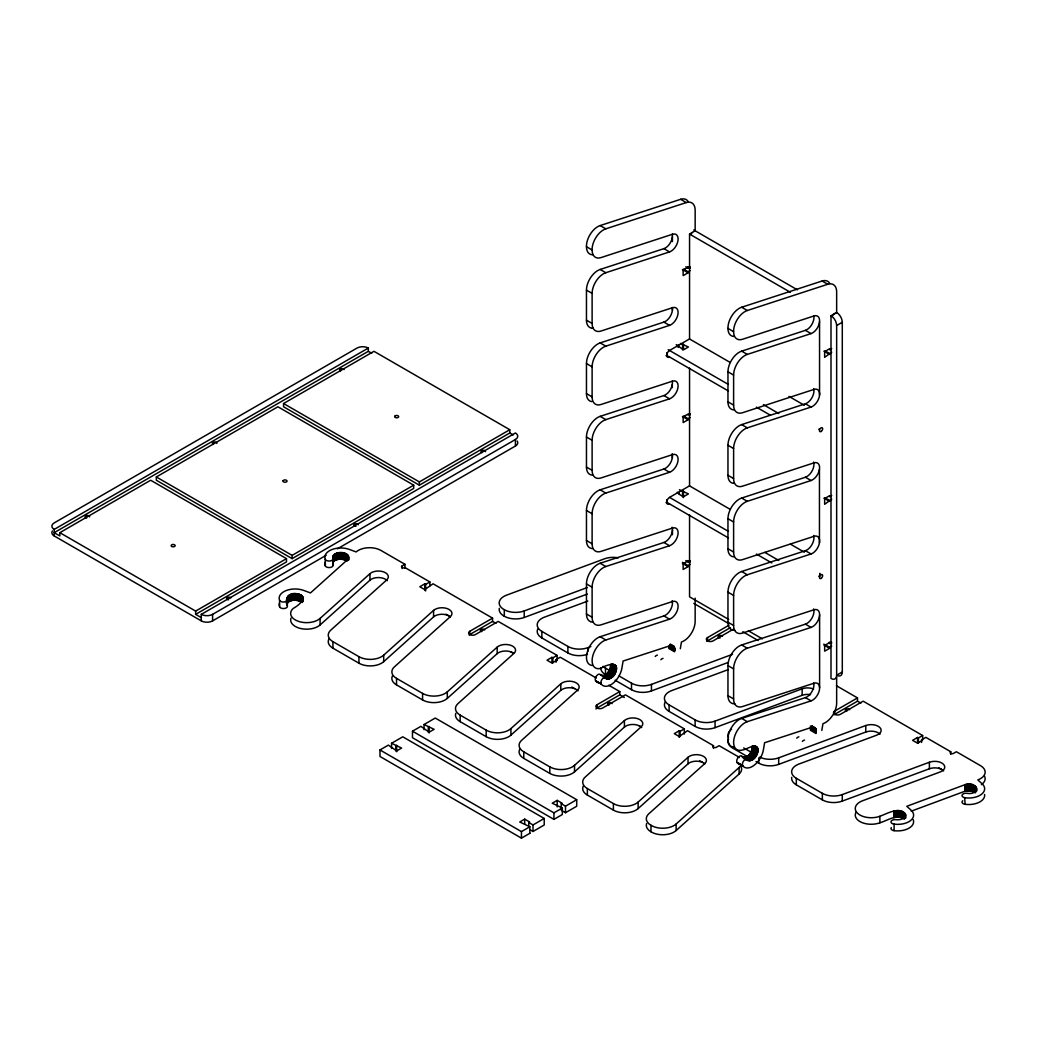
<?xml version="1.0" encoding="UTF-8"?>
<svg xmlns="http://www.w3.org/2000/svg" width="1037" height="1037" viewBox="0 0 1037 1037"><rect width="100%" height="100%" fill="white"/><g stroke="black" fill="none" stroke-linecap="round" stroke-linejoin="round"><path stroke-width="1.5" d="M450.421 616.95A9.994 5.768 0 0 0 448.762 615.797L448.088 615.472A9.994 5.768 0 0 0 433.57 616.911L383.69 661.671A15.983 9.229 0 0 1 358.945 663.2L332.929 648.177L332.929 641.657A15.983 9.229 0 0 1 330.777 630.146L386.775 579.89A9.994 5.768 0 0 0 383.768 571.931A9.994 5.768 0 0 0 369.963 573.655L320.083 618.415A15.983 9.229 0 0 1 297.995 621.189A15.983 9.229 0 0 1 293.199 608.434C302.013 603.586 308.598 594.823 295.662 593.592C288.649 592.49 284.177 599.477 287.405 606.023A3.979 2.294 0 0 1 285.758 608.123L284.838 608.408A3.979 2.294 0 0 1 279.705 607.047L279.549 600.229A15.983 9.229 0 0 1 281.338 593.527L282.466 592.568A15.983 9.229 0 0 1 304.061 590.546L310.478 592.931L347.784 559.449C352.243 550.971 331.464 549.766 333.071 558.515A3.979 2.294 0 0 1 330.012 560.978A3.979 2.294 0 0 1 325.385 559.539L325.255 559.241A15.983 9.229 0 0 1 331.762 549.597A15.983 9.229 0 0 1 349.728 549.558L356.145 551.943A15.983 9.229 0 0 1 380.89 550.414L404.974 564.322L404.974 568.237M287.34 605.738L287.197 597.597M287.132 604.701L287.392 597.027M287.392 603.547L287.716 596.469M287.703 603.003L288.143 595.951M288.143 602.471L288.688 595.458M288.675 601.991L289.323 595.018M289.323 601.551L290.062 601.149L290.062 594.629M290.062 601.149L290.866 600.812L290.878 594.292M290.866 600.812L291.747 600.54L291.76 594.007M291.747 600.54L292.693 600.319L292.693 593.799M292.693 600.319L293.665 600.177L293.665 593.657M293.665 600.177L294.651 600.112L294.664 593.592M301.611 595.497L301.611 602.017L295.662 600.112L295.662 593.592M296.66 600.19L296.66 593.67M297.632 600.332L297.632 593.812M298.552 600.553L298.565 594.032M299.434 600.838L299.434 594.305M300.25 601.175L300.25 594.655M300.976 601.577L300.976 595.044M302.143 602.51L302.143 595.99M302.571 600.423L302.571 596.508M302.869 600.98L302.882 597.066M303.063 601.551L303.063 597.636M290.956 618.169A15.983 9.229 0 0 0 300.665 628.513A15.983 9.229 0 0 0 320.083 624.948L320.083 618.415M332.877 556.61L333.071 565.048A3.979 2.294 0 0 1 329.999 567.511A3.979 2.294 0 0 1 325.372 566.072L325.255 559.241M332.955 564.763L333.058 556.039M333.007 564.75L333.383 555.495M333.37 562.015L333.81 554.964M333.81 561.497L334.355 554.484M334.342 561.004L334.99 554.03M334.99 560.563L335.729 560.161L335.729 553.641M335.729 560.161L336.532 559.824L336.545 553.304M336.532 559.824L337.414 559.552L337.427 553.019M337.414 559.552L338.36 559.345L338.36 552.812M338.36 559.345L339.332 559.202L339.332 552.669M339.332 559.202L340.317 559.124L340.33 552.604M346.643 554.069L346.643 560.589L341.329 559.137L341.329 552.604M342.327 559.202L342.327 552.682M343.299 559.358L343.299 552.825M344.219 559.565L344.232 553.045M345.101 559.85L345.101 553.33M345.917 560.187L345.917 553.667M347.278 561.043L347.278 554.51M347.81 560.226L347.81 555.002M348.238 559.449L348.238 555.534M348.536 559.993L348.549 556.078M348.782 559.837L348.782 557.232M358.945 663.2L358.945 656.68L332.929 641.657M59.835 532.681L195.63 611.091L195.63 614.345L286.484 561.898L286.484 558.632L150.676 480.235L59.835 532.681L59.835 535.948L54.183 532.681L368.316 351.31L368.316 348.056A7.998 4.602 0.1 0 0 357.026 348.056L54.196 522.907A7.998 4.615 0 0 0 54.196 529.427L54.196 535.948L201.295 620.878A7.998 4.615 0 0 0 212.598 620.878L326.149 555.313M320.083 624.948L369.963 580.189L369.963 573.655M391.558 748.507L391.558 743.283L401.617 748.066L396.678 750.918L388.369 745.11L379.983 749.958L379.983 756.479L521.442 838.142L529.972 833.217M383.69 661.671L383.69 655.151L433.583 610.378A9.994 5.768 0 0 1 447.388 608.654A9.994 5.768 0 0 1 450.382 616.626L394.397 666.869A15.983 9.229 0 0 0 396.536 678.379L396.536 684.9L422.565 699.923A15.983 9.229 0 0 0 447.31 698.394L497.19 653.634A9.994 5.768 0 0 1 513.535 653.271L510.995 651.91M402.149 568.561L402.149 565.943L404.974 564.322M424.042 729.737L424.042 724.526L434.114 729.309L429.175 732.161L420.866 726.354L412.48 731.202L412.48 737.722L553.927 819.373L562.313 814.538L562.313 808.017L552.254 803.221L557.193 800.37L562.145 803.221L561.263 803.74L561.263 808.951M422.565 699.923L422.565 693.403L396.536 678.379M424.755 590.416L424.755 583.896L425.637 584.401L429.875 581.951L404.974 567.576A1.996 1.154 0 0 1 402.149 567.576A1.996 1.154 0 0 1 402.149 565.943M425.637 590.921L425.637 584.401M429.875 585.866L429.875 581.951M433.57 616.911L433.583 610.378M447.31 698.394L447.31 691.873L497.19 647.114A9.994 5.768 0 0 1 510.995 645.377A9.994 5.768 0 0 1 513.989 653.349L458.004 703.592A15.983 9.229 0 0 0 460.156 715.102L460.143 721.635L486.172 736.659A15.983 9.229 0 0 0 510.917 735.129L560.797 690.357A9.994 5.768 0 0 1 578.076 690.836M557.076 660.621L557.076 655.397L498.214 621.409L475.439 634.553A3.992 2.307 0 0 1 469.787 634.553L469.787 631.287L492.562 618.143L492.562 621.409L469.787 634.553A3.992 2.307 0 0 0 469.152 635.033M486.172 736.659L486.172 730.126L460.156 715.102M497.19 653.634L497.19 647.114M587.305 594.058L524.229 617.469A15.983 9.229 0 0 1 504.293 616.224L504.293 609.704A15.983 9.229 0 0 1 506.523 595.173L604.454 558.826A15.983 9.229 0 0 1 618.324 557.867M509.776 432.986L509.776 429.72L373.968 351.31L283.555 403.523L283.555 406.776L419.363 485.186L509.776 432.986L513.159 434.944M510.917 735.129L510.917 728.596L560.797 683.837A9.994 5.768 0 0 1 574.602 682.1A9.994 5.768 0 0 1 577.609 690.072L521.624 740.314A15.983 9.229 0 0 0 523.763 751.825L523.763 758.358L549.779 773.382A15.983 9.229 0 0 0 574.524 771.852L624.417 727.093A9.994 5.768 0 0 1 638.922 725.654L640.762 726.717A9.994 5.768 0 0 1 641.696 727.572M521.442 838.142L521.442 831.609L379.983 749.958M524.696 824.35L524.709 819.139L529.648 821.991L528.766 822.497L528.766 826.411M529.829 833.294L529.829 826.774L519.757 821.978L524.709 819.139M533.005 831.467L533.005 824.946L544.218 818.465L544.218 824.998L533.005 831.467L529.829 829.626M549.779 773.382L549.791 766.849L523.763 751.825M551.956 662.552L551.956 657.328L552.838 657.847L557.076 655.397M552.838 663.058L552.838 657.847M553.927 819.373L553.927 812.852L412.48 731.202M556.026 662.293L556.026 659.675L560.265 657.238L596.249 678.017M557.193 806.903L557.193 800.37M560.797 690.357L560.797 683.837M565.502 812.71L565.502 806.177L576.715 799.708L576.715 806.242L565.502 812.71L561.263 810.26M574.524 771.852L574.537 765.332L624.417 720.559A9.994 5.768 0 0 1 638.222 718.835A9.994 5.768 0 0 1 641.216 726.794L585.231 777.05A15.983 9.229 0 0 0 587.37 788.561L587.37 795.081L613.398 810.104A15.983 9.229 0 0 0 638.144 808.575L688.024 763.815A9.994 5.768 0 0 1 704.875 763.854M684.342 734.092L684.342 728.868L625.441 694.868L602.666 707.999A3.992 2.307 0 0 1 597.014 707.999L597.014 704.745L619.789 691.601L619.789 694.868L597.014 707.999A3.992 2.307 0 0 0 595.977 709.036M613.398 810.104L613.398 803.584L587.37 788.561M624.417 727.093L624.417 720.559M638.144 808.575L638.144 802.055L688.024 757.282A9.994 5.768 0 0 1 701.829 755.558A9.994 5.768 0 0 1 704.836 763.53L648.838 813.773A15.983 9.229 0 0 0 650.679 825.102L650.99 825.283A15.983 9.229 0 0 0 676.15 824L739.109 767.497A15.983 9.229 0 0 0 741.066 764.969M669.552 503.917A3.992 2.307 -60 0 1 666.726 502.284L666.778 499.704M669.552 357.013A3.992 2.307 -60 0 1 666.726 355.38L666.778 352.8M672.404 241.556L672.404 236.799M672.456 534.755L672.456 529.907A9.994 5.768 -60 0 0 672.132 527.263M646.595 823.534A15.983 9.229 0 0 0 650.99 831.804L651.703 832.218A15.983 9.229 0 0 0 676.15 830.52L676.15 824M679.222 737.333L679.222 730.813L680.103 731.318L684.342 728.868M680.103 736.529L680.103 731.318M688.024 763.815L688.024 757.282M689.553 514.909L689.553 596.832L728.752 619.465M713.456 748.286L713.456 745.681L687.518 730.709L679.222 736.516L674.283 733.665L679.222 730.813M676.15 830.52L739.109 774.03L739.109 767.497M819.606 687.57L819.606 614.863A9.994 5.768 -60 0 0 814.058 609.743L742.518 633.088A15.983 9.229 -60 0 1 733.613 625.48L727.961 622.213L727.961 592.166A15.983 9.229 -60 0 1 741.662 571.504L805.399 550.699A9.994 5.768 -60 0 0 813.63 535.494M819.45 542.882L819.45 469.424A9.994 5.768 -60 0 0 814.058 462.839L742.518 486.184A15.983 9.229 -60 0 1 733.613 478.575L733.613 448.528A15.983 9.229 -60 0 1 747.314 427.853L811.051 407.061A9.994 5.768 -60 0 0 819.554 395.214L819.554 321.755M819.787 575.989L819.787 573.383M823.935 644.029L823.935 645.04L829.587 648.306L824.648 651.171L824.648 645.455L829.587 642.603L829.587 643.627L831.713 642.396M829.587 648.306L829.587 647.295L831.713 646.064M831.713 495.517L829.587 496.736L829.587 495.725L824.648 498.577L824.648 504.28L831.713 499.186M831.713 348.562L829.587 349.793L829.587 348.769L824.648 351.634L824.648 357.337L831.713 352.243M201.295 620.878L201.295 614.358L515.428 432.986A7.998 4.615 0 0 1 515.428 439.507L515.428 446.027L337.375 548.832M650.99 831.804L650.99 825.283M592.762 254.778A15.983 9.229 -60 0 1 586.462 246.715L586.462 245.886A15.983 9.229 -60 0 1 600.164 225.56L680.609 199.311A15.983 9.229 -60 0 1 688.374 201.878M819.554 393.088A9.994 5.768 -60 0 0 814.058 389.393L742.518 412.726A15.983 9.229 -60 0 1 733.613 405.117L733.613 375.07A15.983 9.229 -60 0 1 747.314 354.408L811.051 333.603A9.994 5.768 -60 0 0 819.45 322.52A9.994 5.768 -60 0 0 814.058 315.935L742.518 339.28A15.983 9.229 -60 0 1 733.613 331.671L733.613 330.842A15.983 9.229 -60 0 1 747.314 310.517L827.759 284.268A15.983 9.229 -60 0 1 836.652 291.877L836.652 312.5L831 315.741L831 678.496A7.998 4.602 59.9 0 0 836.652 675.23L842.303 671.963L842.29 322.274A7.998 4.615 60 0 0 836.652 312.487L833.826 314.12A1.996 1.154 -60 0 0 832.607 315.663M730.152 362.432L689.553 338.995L689.553 234.09L695.153 230.81L695.153 210.187A15.983 9.229 -60 0 0 686.261 202.578L605.815 228.827A15.983 9.229 -60 0 0 592.114 249.969L592.114 250.319A15.983 9.229 -60 0 0 601.006 257.591L672.546 234.245A9.994 5.768 -60 0 1 677.952 240.83A9.994 5.768 -60 0 1 669.552 251.913L605.815 272.718A15.983 9.229 -60 0 0 592.114 293.38L592.114 323.427A15.983 9.229 -60 0 0 601.006 331.036L672.546 307.691A9.994 5.768 -60 0 1 677.952 314.276A9.994 5.768 -60 0 1 669.552 325.372L605.815 346.164A15.983 9.229 -60 0 0 592.114 366.826L592.114 396.886A15.983 9.229 -60 0 0 601.006 404.495L672.546 381.149A9.994 5.768 -60 0 1 677.952 387.734A9.994 5.768 -60 0 1 669.552 398.817L605.815 419.622A15.983 9.229 -60 0 0 592.114 440.284L592.114 470.331A15.983 9.229 -60 0 0 601.006 477.953L672.546 454.608A9.994 5.768 -60 0 1 677.952 461.193A9.994 5.768 -60 0 1 669.552 472.276L605.815 493.081A15.983 9.229 -60 0 0 592.114 513.743L592.114 543.79A15.983 9.229 -60 0 0 601.006 551.399L672.546 528.053A9.994 5.768 -60 0 1 677.952 534.638A9.994 5.768 -60 0 1 669.552 545.734L605.815 566.526A15.983 9.229 -60 0 0 592.114 587.188L592.114 617.235A15.983 9.229 -60 0 0 601.006 624.857L672.546 601.512A9.994 5.768 -60 0 1 677.952 608.097A9.994 5.768 -60 0 1 669.552 619.18L605.815 639.985A15.983 9.229 -60 0 0 592.373 657.73A15.983 9.229 -60 0 0 601.006 668.256C608.097 663.81 620.178 661.165 615.55 672.65C613.71 678.094 606.723 681.737 602.354 676.033M829.872 283.568A15.983 9.229 -60 0 0 822.108 281.001L741.662 307.25A15.983 9.229 -60 0 0 727.974 328.392L727.961 328.755A15.983 9.229 -60 0 0 733.716 336.455M607.41 678.872L600.397 674.711L603.651 675.618L607.138 673.454L609.899 669.383L610.78 664.186L616.432 667.439M669.189 646.738L669.202 645.908L674.854 649.175L674.53 651.78L668.878 648.514L669.189 646.738L674.841 650.005M742.725 757.075C748.481 758.462 752.758 750.931 752.292 745.875L757.93 749.129C758.553 757.995 748.533 765.915 741.714 756.167A3.979 2.294 -60 0 0 739.07 756.556L738.37 757.204A3.979 2.294 -60 0 0 736.97 762.325L742.829 765.837L737.177 762.571M810.688 728.441L810.48 726.12L816.132 729.387L816.041 733.47L810.39 730.204L810.688 728.441L816.339 731.694M591.699 401.604A15.983 9.229 -60 0 1 586.462 393.619L586.462 363.572A15.983 9.229 -60 0 1 600.164 342.91L663.9 322.105A9.994 5.768 -60 0 0 672.404 310.257L672.404 308.132A9.994 5.768 -60 0 0 672.287 307.496M672.456 529.881L672.404 530.62A9.994 5.768 -60 0 1 663.9 542.468L600.164 563.26A15.983 9.229 -60 0 0 586.462 583.935L586.462 613.982A15.983 9.229 -60 0 0 590.455 621.63M819.606 614.837L819.554 615.576A9.994 5.768 -60 0 1 811.051 627.424L747.314 648.216A15.983 9.229 -60 0 0 733.613 668.878L733.613 698.938A15.983 9.229 -60 0 0 742.518 706.547L814.058 683.202A9.994 5.768 -60 0 1 819.45 689.786A9.994 5.768 -60 0 1 811.051 700.869L747.314 721.674A15.983 9.229 -60 0 0 733.872 739.42A15.983 9.229 -60 0 0 742.518 749.945C746.407 749.971 756.09 741.857 757.93 749.129M680.298 648.76L681.452 642.007A15.983 9.229 -60 0 0 695.153 621.344L695.153 598.168M821.81 730.45L822.95 723.696A15.983 9.229 -60 0 0 836.652 703.034L836.652 676.772M913.247 819.71A15.983 9.229 0 0 1 907.388 828.991L905.729 829.639A15.983 9.229 0 0 1 894.101 830.676L894.101 824.13A15.983 9.229 0 0 0 905.729 823.119L907.388 822.471A15.983 9.229 0 0 0 910.901 810.001L906.779 806.293L964.799 784.763C977.476 780.109 981.287 795.755 966.406 793.253A3.979 2.294 0 0 0 962.142 795.016A3.979 2.294 0 0 0 964.63 797.686L965.136 804.31A15.983 9.229 0 0 0 984.593 794.485M894.101 830.676L893.583 830.585A3.979 2.294 0 0 1 891.25 827.617M965.149 797.764L965.136 797.79A15.983 9.229 0 0 0 981.858 794.005A15.983 9.229 0 0 0 981.935 783.635L977.813 779.928A15.983 9.229 0 0 0 980.471 765.643L956.386 751.734L953.56 753.368A1.996 1.154 0 0 1 950.735 753.368A1.996 1.154 0 0 1 950.735 751.734L925.834 737.359L921.595 739.809L921.595 742.414M965.136 804.31L964.63 804.219A3.979 2.294 0 0 1 962.777 800.733M600.397 674.711L600.216 674.478A3.979 2.294 -60 0 0 597.571 674.854L596.871 675.515A3.979 2.294 -60 0 0 595.471 680.622L601.123 683.889A3.979 2.294 -60 0 1 602.523 678.781L603.223 678.12A3.979 2.294 -60 0 1 605.867 677.731L606.878 678.639M741.896 756.414L748.908 760.562M54.196 529.427L368.316 348.056M156.328 476.968L277.903 406.776L413.711 485.186L413.711 488.44L292.136 558.632L156.328 480.235L156.328 476.968L292.136 555.365L413.711 485.186M685.833 266.794L688.088 268.09L690.214 266.872M683.564 269.153L688.088 271.772L690.214 270.54M688.088 271.772L688.088 272.783L683.15 275.635L683.137 269.931L688.088 267.079L688.088 268.09M195.63 611.091L286.484 558.632M283.555 403.523L419.363 481.92L509.776 429.72M201.295 614.358A7.998 4.615 0 0 0 212.598 614.358L515.428 439.507M689.644 338.879L669.552 350.48A3.992 2.307 -60 0 0 666.726 355.38A3.992 2.307 -60 0 1 665.987 355.691M680.453 343.428L688.399 346.993L683.461 349.845L676.228 344.647M836.652 675.23L836.652 325.54L842.29 322.274M690.214 413.815L688.088 415.046L688.088 414.022L683.137 416.887L683.15 422.59L688.088 419.739L688.088 418.715L683.564 416.109M688.088 418.715L690.214 417.496M424.755 583.896L419.816 586.748L424.755 589.599L433.051 583.792L492.562 618.143M665.987 502.595A3.992 2.307 -60 0 0 666.726 502.284A3.992 2.307 -60 0 1 669.552 497.397L689.644 485.783M679.404 489.723L688.399 493.897L683.461 496.749L678.522 493.897L679.404 493.392L677.278 492.173M685.833 560.628L688.088 561.924L690.214 560.706M682.437 562.339L688.088 565.593L690.214 564.374M688.088 565.593L688.088 566.617L683.15 569.469L683.137 563.765L688.088 560.913L688.088 561.924M391.558 743.283L402.771 736.801L544.218 818.465M424.042 724.526L435.255 718.045L576.715 799.708M551.956 657.328L547.017 660.193L551.956 663.045L556.908 660.193L556.026 659.675M706.858 641.346A3.992 2.307 0 0 1 707.493 640.866A3.992 2.307 0 0 1 707.493 637.599L728.933 625.22M707.493 637.599L707.493 640.866L730.268 627.709M733.237 629.265L713.145 640.866A3.992 2.307 0 0 1 707.493 640.866M553.927 812.852L562.313 808.017M521.442 831.609L529.829 826.774M834.085 711.538A3.992 2.307 0 0 1 834.72 711.058L857.495 697.901L857.495 701.168L860.891 703.125M834.085 714.791A3.992 2.307 0 0 1 834.72 714.324L857.495 701.168M918.419 743.192L918.419 737.968L917.538 737.463L912.586 740.327L917.525 743.166L922.476 740.314L921.595 739.809M918.419 737.968L922.658 735.531L922.658 739.446M504.293 609.704L504.604 609.873A15.983 9.229 0 0 0 524.229 610.936L587.305 587.538M587.81 601.058L544.542 617.119A15.983 9.229 0 0 0 541.871 631.403L541.871 637.936L567.9 652.96A15.983 9.229 0 0 0 587.473 654.321M541.871 631.403L567.9 646.427A15.983 9.229 0 0 0 587.849 647.671L590.844 646.557M619.18 676.033L631.507 683.163A15.983 9.229 0 0 0 651.456 684.394L732.537 654.295M615.071 680.194L631.507 689.683A15.983 9.229 0 0 0 651.456 690.914L728.039 662.5M728.467 669.526L671.756 690.564A15.983 9.229 0 0 0 669.098 704.862L669.098 711.382L695.127 726.406A15.983 9.229 0 0 0 715.063 727.65L802.158 695.321A9.994 5.768 0 0 1 810.532 694.66M669.098 704.862L695.127 719.885A15.983 9.229 0 0 0 715.063 721.117L802.158 688.801A9.994 5.768 0 0 1 813.617 689.061M759.693 757.114A15.983 9.229 0 0 0 778.683 757.84L865.778 725.524A9.994 5.768 0 0 1 879.583 727.248A9.994 5.768 0 0 1 876.576 735.22L798.983 764.023A15.983 9.229 0 0 0 796.325 778.307L796.325 784.84L822.354 799.864A15.983 9.229 0 0 0 842.29 801.095L929.385 768.767A9.994 5.768 0 0 1 943.631 770.945M755.999 761.547L758.734 763.128A15.983 9.229 0 0 0 778.683 764.373L865.778 732.044A9.994 5.768 0 0 1 878.508 732.99L879.078 733.366A9.994 5.768 0 0 1 880.011 734.209M796.325 778.307L822.354 793.331A15.983 9.229 0 0 0 842.29 794.575L929.385 762.247A9.994 5.768 0 0 1 943.19 763.984A9.994 5.768 0 0 1 940.183 771.956L862.603 800.745A15.983 9.229 0 0 0 857.793 813.501A15.983 9.229 0 0 0 879.882 816.275C885.922 814.239 900.66 805.347 905.612 814.849C905.21 819.476 899.04 820.124 895.359 819.619A3.979 2.294 0 0 0 891.742 820.565L891.25 821.097A3.979 2.294 0 0 0 893.583 824.052L894.101 824.13M856.005 812.23A15.983 9.229 0 0 0 861.514 822.367A15.983 9.229 0 0 0 879.882 822.795C887.128 820.811 896.046 813.98 903.771 818.724L903.771 812.204M911.238 811.167L964.799 791.283L970.632 790.842L975.402 792.825M591.699 328.146A15.983 9.229 -60 0 1 586.462 320.161L586.462 290.114A15.983 9.229 -60 0 1 600.164 269.451L663.9 248.647A9.994 5.768 -60 0 0 672.287 234.038M733.716 409.9A15.983 9.229 -60 0 1 727.961 401.85L727.961 371.803A15.983 9.229 -60 0 1 741.662 351.141L805.399 330.349A9.994 5.768 -60 0 0 813.786 315.728M592.762 475.14A15.983 9.229 -60 0 1 586.462 467.065L586.462 437.018A15.983 9.229 -60 0 1 600.164 416.355L663.9 395.564A9.994 5.768 -60 0 0 672.287 380.942M733.716 483.359A15.983 9.229 -60 0 1 727.961 475.309L727.961 445.262A15.983 9.229 -60 0 1 741.662 424.6L805.399 403.795A9.994 5.768 -60 0 0 813.63 388.59M592.762 548.586A15.983 9.229 -60 0 1 586.462 540.523L586.462 510.476A15.983 9.229 -60 0 1 600.164 489.814L663.9 469.009A9.994 5.768 -60 0 0 672.404 455.036L672.287 454.4A9.994 5.768 -60 0 0 672.132 453.804M733.716 556.817A15.983 9.229 -60 0 1 727.961 548.767L727.961 518.72A15.983 9.229 -60 0 1 741.662 498.045L805.399 477.253A9.994 5.768 -60 0 0 813.63 462.048M733.613 625.48L733.613 595.432A15.983 9.229 -60 0 1 747.314 574.77L811.051 553.965A9.994 5.768 -60 0 0 819.554 539.992L819.437 539.357A9.994 5.768 -60 0 0 814.058 536.298L742.518 559.643A15.983 9.229 -60 0 1 733.613 552.021L733.613 521.974A15.983 9.229 -60 0 1 747.314 501.312L811.051 480.52A9.994 5.768 -60 0 0 819.45 469.424M592.684 665.443A15.983 9.229 -60 0 1 587.111 652.662A15.983 9.229 -60 0 1 600.164 636.718L663.9 615.926A9.994 5.768 -60 0 0 672.132 600.708M732.692 703.553A15.983 9.229 -60 0 1 727.961 695.671L727.961 665.624A15.983 9.229 -60 0 1 741.662 644.962L805.399 624.157A9.994 5.768 -60 0 0 813.63 608.952M733.561 747.107A15.983 9.229 -60 0 1 728.726 733.898A15.983 9.229 -60 0 1 741.662 718.408L805.399 697.616A9.994 5.768 -60 0 0 813.786 682.994M325.203 565.774L325.255 565.774A15.983 9.229 0 0 1 324.996 562.326M340.317 559.124L341.329 559.137M294.651 600.112L295.662 600.112M680.609 199.311L686.261 202.578M822.108 281.001L827.759 284.268M693.753 229.981L797.414 289.841M689.553 234.09L790.35 292.278M663.9 248.647L669.552 251.913M805.399 330.349L811.051 333.603M687.803 266.716L690.072 268.013M825.076 350.856L829.587 353.461M682.437 269.529L688.088 272.783M823.935 351.219L829.587 354.473M600.164 225.56L605.815 228.827M741.662 307.25L747.314 310.517M586.462 246.715L592.114 249.969M600.164 269.451L605.815 272.718M741.662 351.141L747.314 354.408M663.9 322.105L669.552 325.372M805.399 403.795L811.051 407.061M788.95 396.38L804.349 405.273M586.462 290.114L592.114 293.38M727.961 371.803L733.613 375.07M668.178 349.689L728.402 384.455M763.413 404.663L778.813 413.556M666.726 355.38L728.402 390.975M756.401 407.152L770.413 415.228M586.462 320.161L592.114 323.427M727.961 401.85L733.613 405.117M600.164 342.91L605.815 346.164M741.662 424.6L747.314 427.853M663.9 395.564L669.552 398.817M805.399 477.253L811.051 480.52M825.076 497.799L829.587 500.404M682.437 416.472L688.088 419.739M823.935 498.162L829.587 501.428M586.462 363.572L592.114 366.826M727.961 445.262L733.613 448.528M586.462 393.619L592.114 396.886M727.961 475.309L733.613 478.575M600.164 416.355L605.815 419.622M741.662 498.045L747.314 501.312M663.9 469.009L669.552 472.276M805.399 550.699L811.051 553.965M730.152 509.336L689.553 485.899L689.553 368.109M790.35 544.101L804.349 552.177M586.462 437.018L592.114 440.284M727.961 518.72L733.613 521.974M669.578 497.41L728.402 531.359M764.813 552.384L778.813 560.46M666.726 502.284L728.402 537.892M756.401 554.056L771.813 562.948M586.462 467.065L592.114 470.331M727.961 548.767L733.613 552.021M368.316 351.31L371.713 353.28M600.164 489.814L605.815 493.081M741.662 571.504L747.314 574.77M663.9 542.468L669.552 545.734M805.399 624.157L811.051 627.424M687.803 560.537L690.072 561.847M829.315 642.24L831.57 643.536M825.076 644.677L829.587 647.295M682.437 563.35L688.088 566.617M586.462 510.476L592.114 513.743M727.961 592.166L733.613 595.432M748.351 630.781L762.351 638.857M586.462 540.523L592.114 543.79M693.805 603.404L728.868 623.639M742.842 631.714L758.073 640.503M836.47 685.768L857.495 697.901M922.658 735.531L863.147 701.168L840.372 714.324A3.992 2.307 0 0 1 835.55 714.687A3.992 2.307 0 0 1 833.683 712.095M600.164 563.26L605.815 566.526M741.662 644.962L747.314 648.216M938.705 767.743L941.505 769.35M663.9 615.926L669.552 619.18M805.399 697.616L811.051 700.869M586.462 583.935L592.114 587.188M727.961 665.624L733.613 668.878M670.395 644.197L674.063 646.518L674.854 649.175M812.425 726.12L816.132 729.387M670.667 644.56L674.063 646.518M812.178 726.263L815.562 728.22M669.863 644.457L674.387 647.062M811.362 726.146L815.886 728.752M670.109 645.079L674.633 647.697M670.265 645.792L674.789 648.397M810.636 726.833L816.288 730.087M810.714 727.611L816.352 730.865M669.085 647.619L674.724 650.873M810.584 729.309L816.236 732.576M586.462 613.982L592.114 617.235M727.961 695.671L733.613 698.938M600.164 636.718L605.815 639.985M741.662 718.408L747.314 721.674M613.45 664.263L615.706 665.56M754.949 745.953L757.204 747.262M612.647 664.147L616.03 666.104M754.145 745.836L757.541 747.794M611.752 664.121L616.276 666.739M753.264 745.81L757.775 748.429M610.858 664.95L616.509 668.217M752.356 746.653L758.008 749.907M610.832 665.78L616.484 669.046M752.331 747.483L757.982 750.736M610.728 666.661L616.38 669.915M752.227 748.351L757.878 751.618M610.534 667.556L616.185 670.822M752.032 749.245L757.684 752.512M610.249 668.476L615.9 671.73M751.747 750.166L757.399 753.432M609.899 669.383L615.55 672.65M751.397 751.073L757.049 754.34M609.458 670.291L615.11 673.544M750.957 751.981L756.608 755.247M603.041 666.311A15.983 9.229 0 0 0 605.491 668.126L609.6 670.498M743.672 747.91L751.89 752.655M608.965 671.159L614.617 674.413M750.464 752.849L756.116 756.116M608.408 671.989L614.06 675.243M749.907 753.679L755.558 756.945M607.799 672.754L613.45 676.02M749.297 754.443L754.949 757.71M607.138 673.454L612.789 676.72M748.649 755.156L754.301 758.41M606.464 674.089L612.115 677.342M747.962 755.779L753.614 759.045M605.764 674.62L611.415 677.887M747.262 756.31L752.914 759.577M747.781 756.803L732.718 748.105A15.983 9.229 0 0 1 728.531 739.303M605.051 675.061L610.702 678.328M746.549 756.751L752.201 760.017M604.351 675.398L610.002 678.652M745.849 757.088L751.501 760.354M603.651 675.618L609.302 678.885M745.149 757.308L750.801 760.575M602.99 675.735L608.641 678.989M744.488 757.425L750.14 760.678M602.354 675.722L608.006 678.989M743.853 757.425L749.505 760.678M608.719 685.211L619.789 691.601M601.317 684.148L595.666 680.881A15.983 9.229 -60 0 0 601.006 682.994M492.562 621.409L495.958 623.367M619.789 694.868L624.313 697.473M445.923 614.163L448.723 615.784M571.854 687.038L574.602 688.633M638.922 725.654L640.685 726.665M699.794 760.795L702.542 762.376M561.263 803.74L565.502 806.177M195.63 614.345L201.282 617.611M528.766 822.497L533.005 824.946M727.974 328.392L733.613 331.671M504.293 616.224L503.58 615.822A15.983 9.229 0 0 1 499.303 608.356M815.16 727.767L812.269 727.183L764.606 742.738L763.452 749.492A15.983 9.229 -60 0 1 750.905 767.186L749.505 767.678A15.983 9.229 -60 0 1 742.79 765.876M673.661 646.077L670.77 645.494L623.094 661.049L621.954 667.802A15.983 9.229 -60 0 1 609.393 685.496L608.006 685.988A15.983 9.229 -60 0 1 601.291 684.187M748.377 760.328L747.366 759.434A3.979 2.294 -60 0 0 744.722 759.81L744.022 760.471A3.979 2.294 -60 0 0 742.622 765.578L742.829 765.837M279.588 600.229L279.718 600.527A3.979 2.294 0 0 0 284.838 601.875L285.758 601.59A3.979 2.294 0 0 0 287.405 599.503L287.132 598.168M917.538 737.463L917.538 742.686M976.647 788.483L976.647 791.088M976.517 787.913L976.517 790.518M976.271 787.342L976.271 791.257M975.895 786.811L975.895 792.035M975.402 786.305L975.402 791.529M974.819 785.839L974.819 792.359M974.119 785.411L974.119 791.944M973.354 785.048L973.354 791.568M972.499 784.737L972.499 791.27M971.591 784.49L971.591 791.024M970.632 784.322L970.632 790.842M969.647 784.205L969.647 790.738M968.649 784.179L968.649 790.7M967.651 784.218L967.651 790.738M966.665 784.322L966.665 790.855M965.706 784.503L965.706 791.037M964.799 784.763L964.799 791.283M950.735 751.734L950.735 754.353M929.385 762.247L929.385 768.767M905.612 814.849L905.625 818.037M905.482 814.278L905.482 818.193M905.236 813.708L905.236 817.623M904.86 813.177L904.86 817.091M904.368 812.671L904.368 819.191M903.084 811.777L903.084 818.31M902.307 811.414L902.307 817.934M901.464 811.103L901.464 817.636M900.557 810.856L900.557 817.389M899.597 810.688L899.597 817.208M898.612 810.571L898.612 817.104M897.614 810.545L897.614 817.065M896.603 810.584L896.603 817.104M895.618 810.688L895.618 817.221M894.672 810.869L894.672 817.402M893.764 811.128L893.764 817.649M879.882 816.275L879.882 822.795M865.778 725.524L865.778 732.044M842.29 794.575L842.29 801.095M834.72 711.058L834.72 714.324M822.354 793.331L822.354 799.864M819.554 393.179L819.554 395.214M802.158 688.801L802.158 695.321M778.683 757.84L778.683 764.373M758.734 757.917L758.734 763.128M715.063 721.117L715.063 727.65M695.127 719.885L695.127 726.406M683.461 344.141L683.461 349.365M683.461 491.045L683.461 497.579M682.579 344.647L682.579 349.871M682.579 491.551L682.579 496.775M678.341 347.421L678.341 344.815A2.243 1.296 -60 0 1 677.965 346.812M672.404 308.222L672.404 310.257M672.3 384.468L672.3 387.657M672.3 454.478L672.3 457.926M651.456 684.394L651.456 690.914M631.507 683.163L631.507 689.683M605.491 668.126L605.491 674.659A15.983 9.229 0 0 1 600.812 667.802M587.849 647.671L587.849 651.586M567.9 646.427L567.9 652.96M524.229 610.936L524.229 617.469M429.162 726.457L429.162 732.99M428.281 726.963L428.281 732.187M419.363 481.92L419.363 485.186M396.678 745.214L396.678 751.747M395.797 745.733L395.797 750.944M292.136 555.365L292.136 558.632M212.598 614.358L212.598 620.878M517.152 440.997A7.998 4.615 0 0 1 515.428 446.027M54.196 535.948A7.998 4.615 0 0 1 52.459 530.918M86.654 518.02A2.243 1.296 0 0 1 85.177 516.478A2.243 1.296 0 0 1 87.704 515.506A2.243 1.296 0 0 1 89.61 516.867M228.671 599.775A2.243 1.296 0 0 1 226.934 597.766A2.243 1.296 0 0 1 230.823 597.908M213.376 444.393A2.243 1.296 0 0 1 213.622 442.151A2.243 1.296 0 0 1 216.876 443.395M340.59 370.948A2.243 1.296 0 0 1 340.577 368.796A2.243 1.296 0 0 1 344.038 369.613M482.024 452.65A2.243 1.296 0 0 1 482.27 450.408A2.243 1.296 0 0 1 485.51 451.652M355.924 526.303A2.243 1.296 0 0 1 353.824 525.033A2.243 1.296 0 0 1 355.821 523.711A2.243 1.296 0 0 1 358.271 524.748M739.212 757.619A15.983 9.229 0 0 0 736.97 755.986L719.108 745.681L716.282 747.301A1.996 1.154 0 0 1 713.456 747.301A1.996 1.154 0 0 1 713.456 745.681M383.69 655.151A15.983 9.229 0 0 1 358.945 656.68M447.31 691.873A15.983 9.229 0 0 1 422.565 693.403M510.917 728.596A15.983 9.229 0 0 1 486.172 730.126M574.537 765.332A15.983 9.229 0 0 1 549.791 766.849M638.144 802.055A15.983 9.229 0 0 1 613.398 803.584M332.929 648.177A15.983 9.229 0 0 1 329.235 638.455M369.963 580.189A9.994 5.768 0 0 1 387.242 580.668M740.768 766.019A15.983 9.229 0 0 1 739.109 774.03M587.37 795.081A15.983 9.229 0 0 1 583.287 786.072M523.763 758.358A15.983 9.229 0 0 1 520.068 748.636M460.143 721.635A15.983 9.229 0 0 1 455.762 713.352M396.536 684.9A15.983 9.229 0 0 1 392.44 675.891M597.014 707.999A3.992 2.307 0 0 1 597.014 704.745M469.787 634.553A3.992 2.307 0 0 1 469.787 631.287M609.004 705.056A2.243 1.296 0 0 1 608.408 702.84A2.243 1.296 0 0 1 612.037 703.643M481.777 631.598A2.243 1.296 0 0 1 480.961 629.498A2.243 1.296 0 0 1 484.642 629.874M279.536 606.762A15.983 9.229 0 0 1 279.329 603.301M728.531 737.346A15.983 9.229 0 0 1 730.567 730.074M731.215 729.529A15.983 9.229 0 0 1 731.565 729.27M796.325 784.84A15.983 9.229 0 0 1 791.737 777.322M984.489 776.052A15.983 9.229 0 0 1 981.378 784.646M541.871 637.936A15.983 9.229 0 0 1 537.697 629.122M669.098 711.382A15.983 9.229 0 0 1 665.236 701.945M720.015 638.014A2.243 1.296 0 0 1 718.602 635.927A2.243 1.296 0 0 1 722.452 636.264M846.672 711.382A2.243 1.296 0 0 1 846.023 709.256A2.243 1.296 0 0 1 849.666 709.723M831 315.741A7.998 4.615 60 0 1 836.652 325.54M842.303 671.963A7.998 4.615 60 0 1 838.116 675.852M831.324 349.521A2.243 1.296 60 0 1 830.494 348.989M690.24 267.883A2.243 1.296 60 0 1 688.659 266.859M831.324 496.477A2.243 1.296 60 0 1 830.909 496.269M831.324 643.355A2.243 1.296 60 0 1 830.118 642.396M690.24 561.717A2.243 1.296 60 0 1 688.659 560.693M690.24 414.839A2.243 1.296 60 0 1 689.022 414.23M592.762 622.044A15.983 9.229 -60 0 1 590.701 621.72M593.32 328.198A15.983 9.229 -60 0 1 592.218 328.21M691.109 233.973A1.996 1.154 -60 0 1 692.327 232.444M660.867 659.739A3.979 2.294 -60 0 1 663.032 658.404M655.215 656.473A3.979 2.294 -60 0 1 657.38 655.138M734.818 703.708A15.983 9.229 -60 0 1 732.939 703.617M734.818 630.263A15.983 9.229 -60 0 1 727.961 622.213M819.165 429.007A2.243 1.296 -60 0 1 818.802 429.448M819.813 573.863A2.243 1.296 -60 0 1 819.8 574.342M819.165 575.911A2.243 1.296 -60 0 1 818.802 576.352M796.714 738.163A3.979 2.294 -60 0 1 798.879 736.827M741.222 764.723A15.983 9.229 -60 0 1 737.138 762.61M802.366 741.429A3.979 2.294 -60 0 1 804.531 740.094M283.088 480.779L283.023 481.077A1.996 1.154 0 0 0 285.019 482.231L285.538 482.192A1.996 1.154 0 0 0 286.951 481.375L287.016 481.077A1.996 1.154 0 0 0 285.019 479.924L284.501 479.962A1.996 1.154 0 0 0 283.088 480.779M394.734 416.317L394.669 416.615A1.996 1.154 0 0 0 396.665 417.768L397.184 417.73A1.996 1.154 0 0 0 398.597 416.913L398.662 416.615A1.996 1.154 0 0 0 396.665 415.461L396.147 415.5A1.996 1.154 0 0 0 394.734 416.317M173.023 544.503L172.518 544.568A1.996 1.154 0 0 0 171.196 545.89A1.996 1.154 0 0 0 173.283 546.81L173.801 546.745A1.996 1.154 0 0 0 175.11 545.436A1.996 1.154 0 0 0 173.023 544.503M821.226 431.418A2.243 1.296 -60 0 0 822.341 427.866A2.243 1.296 -60 0 0 819.606 429.798A2.243 1.296 -60 0 0 821.226 431.418M821.226 578.322A2.243 1.296 -60 0 0 822.341 574.783A2.243 1.296 -60 0 0 819.606 576.702A2.243 1.296 -60 0 0 821.226 578.322"/></g></svg>
